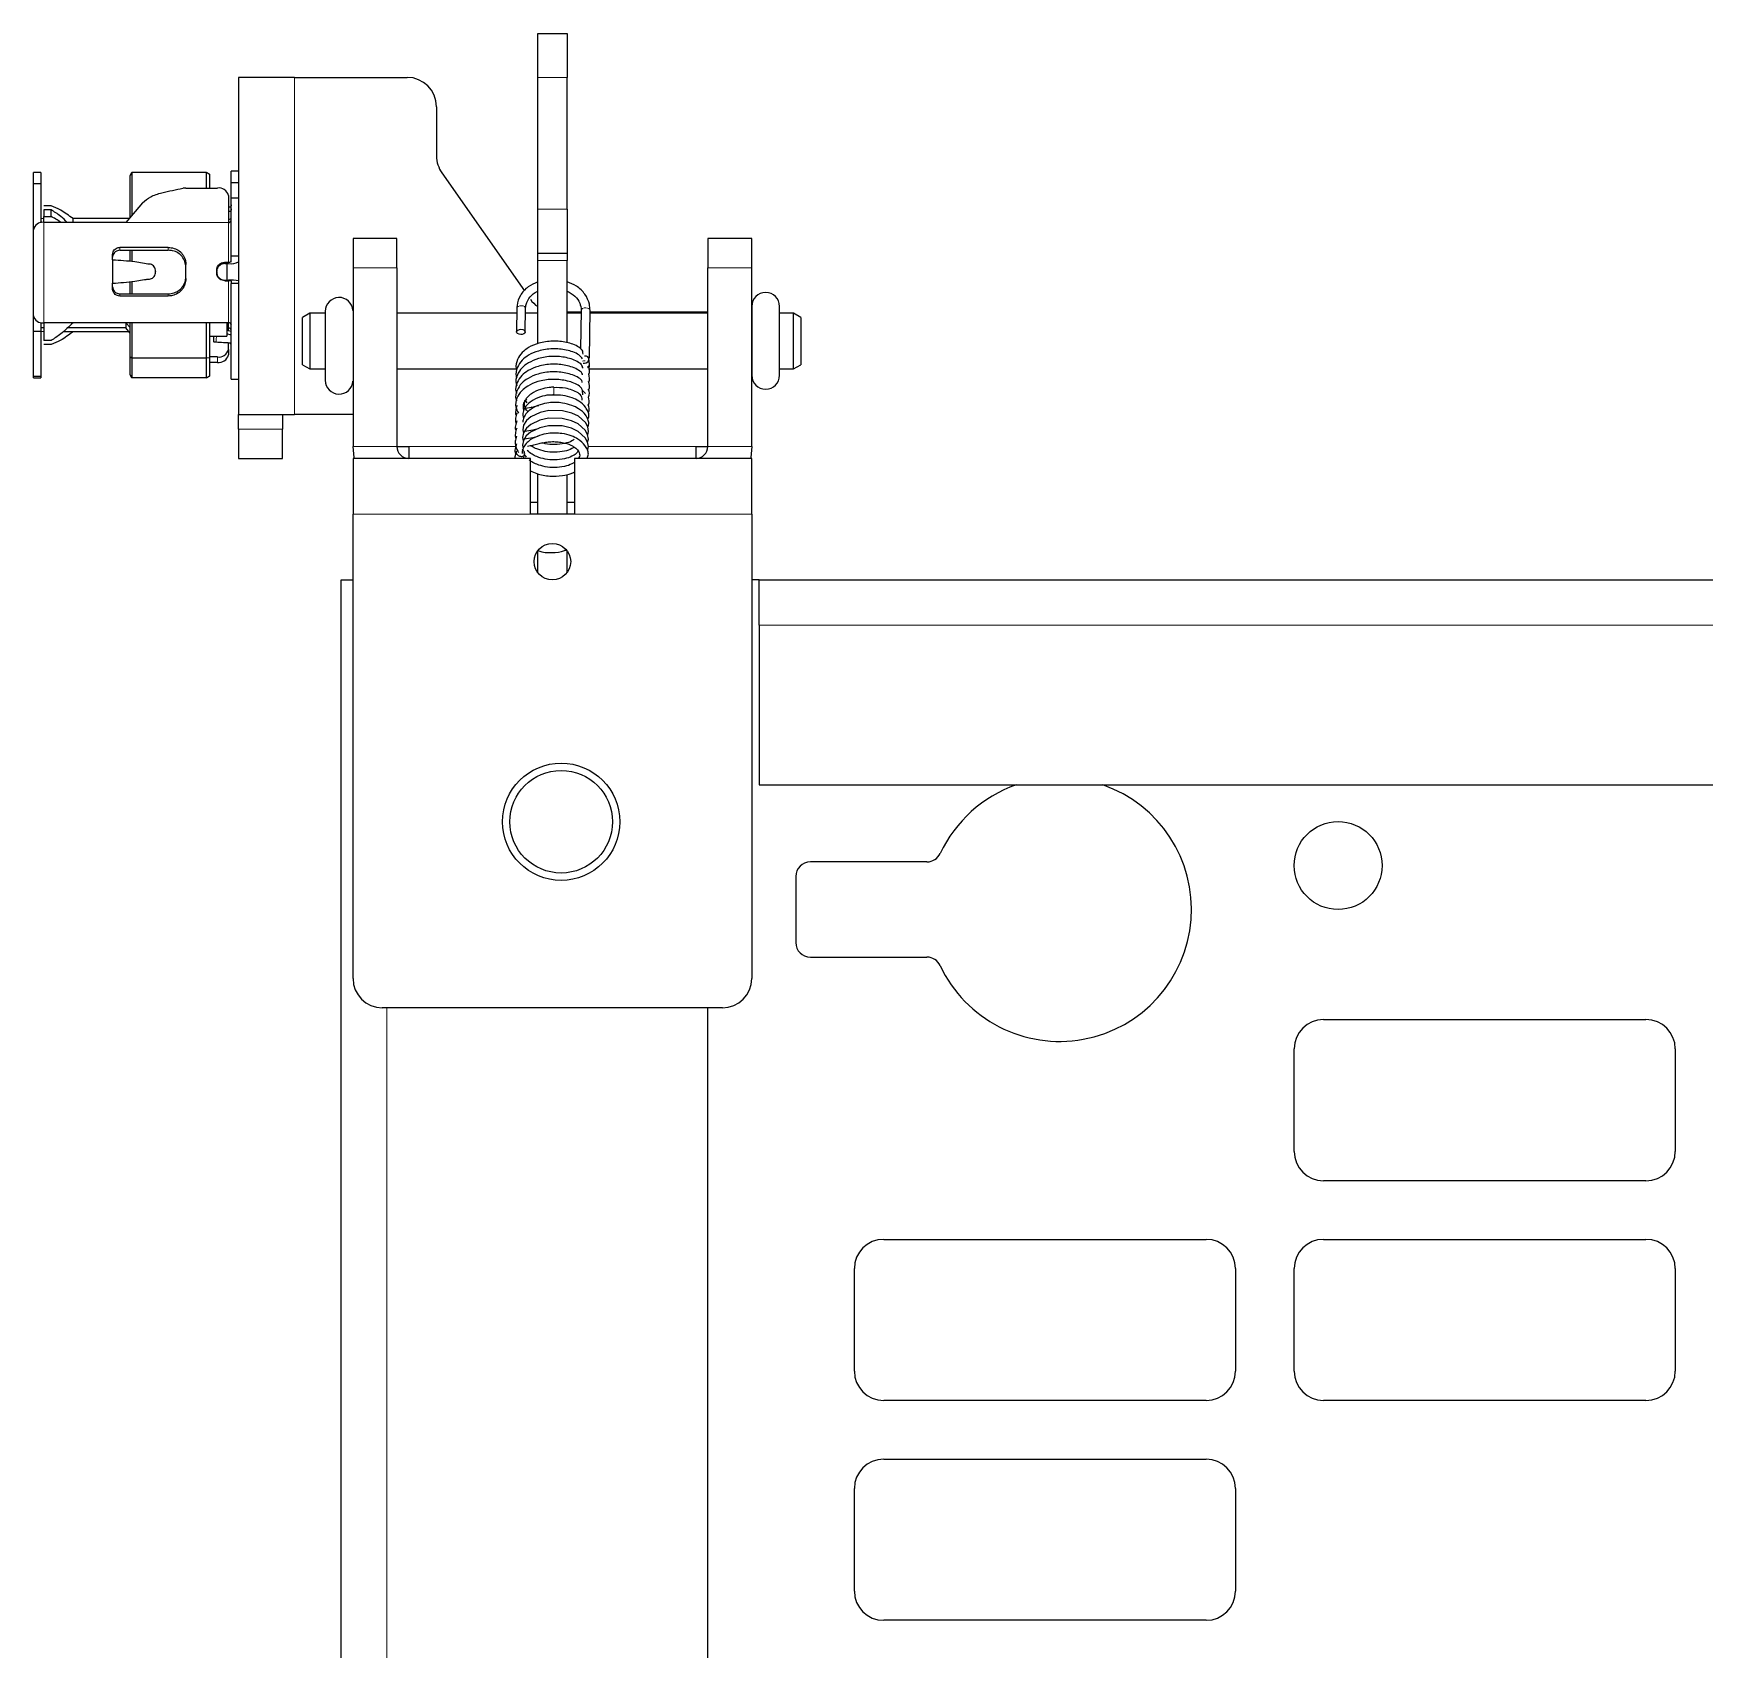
# Model space of a CAD drawing. Header units: millimetres. Extents: x -312 to 553, y -456 to 1988.
# Drawn here: x 281.6 to 395.6, y 1769.8 to 1880.1 of the extents above; entities that cross this region are included whole.
import ezdxf

# ---------------------------------------------------------------- set-up
doc = ezdxf.new("R2010")
doc.units = ezdxf.units.MM

msp = doc.modelspace()

# ---------------------------------------------------------------- linework, layer by layer
at = {"color": 7, "linetype": 'Continuous', "lineweight": 25}
for p, q in [((316.03, 1880.05), (318.03, 1880.05)), ((316.03, 1877.05), (316.03, 1880.05)), ((318.03, 1880.05), (318.03, 1877.05)), ((299.43, 1877.05), (295.63, 1877.05)), ((295.63, 1877.05), (295.63, 1854.05)), ((299.43, 1877.05), (307.13, 1877.05)), ((316.03, 1868.05), (316.03, 1877.05)), ((318.03, 1868.05), (318.03, 1877.05)), ((309.13, 1875.05), (309.13, 1871.68)), ((282.13, 1870.55), (281.63, 1870.55)), ((281.63, 1869.79), (281.63, 1870.55)), ((282.13, 1869.79), (281.63, 1869.79)), ((281.63, 1866.72), (281.63, 1869.79)), ((282.13, 1870.55), (282.13, 1869.79)), ((282.13, 1869.79), (282.13, 1867.13)), ((288.34, 1870.55), (288.23, 1870.35)), ((288.23, 1870.35), (288.34, 1870.55)), ((288.23, 1867.5), (288.23, 1870.35)), ((288.34, 1870.55), (288.34, 1867.64)), ((293.43, 1870.55), (288.34, 1870.55)), ((293.63, 1870.44), (293.43, 1870.55)), ((293.43, 1869.5), (293.43, 1870.55)), ((293.43, 1870.55), (293.63, 1870.44)), ((293.63, 1870.44), (293.63, 1869.5)), ((295.63, 1870.65), (295.13, 1870.65)), ((295.13, 1869.88), (295.13, 1870.65)), ((295.13, 1868.83), (295.13, 1869.88)), ((295.13, 1869.88), (295.63, 1869.88)), ((309.49, 1870.54), (315.13, 1862.48)), ((289.08, 1868.49), (287.93, 1867.15)), ((292.03, 1869.5), (294.18, 1869.5)), ((294.93, 1869), (294.93, 1867.15)), ((295.13, 1864.84), (295.13, 1868.83)), ((295.13, 1868.83), (295.63, 1868.83)), ((282.83, 1868.29), (282.33, 1868.29)), ((282.83, 1868.02), (282.33, 1868.02)), ((282.33, 1868.02), (282.33, 1867.56)), ((282.33, 1867.56), (282.83, 1867.56)), ((282.83, 1867.56), (282.83, 1868.02)), ((284.33, 1867.15), (284.33, 1867.41)), ((288.15, 1867.41), (284.33, 1867.41)), ((295.13, 1867.39), (294.98, 1867.36)), ((316.03, 1865.05), (316.03, 1868.05)), ((318.03, 1868.05), (318.03, 1865.05)), ((281.64, 1866.72), (281.63, 1866.72)), ((281.63, 1866.63), (281.63, 1866.72)), ((281.63, 1860.77), (281.63, 1866.63)), ((287.93, 1867.15), (282.33, 1867.15)), ((290.83, 1865.45), (287.53, 1865.45)), ((287.53, 1865.25), (290.83, 1865.25)), ((288.23, 1864.48), (288.23, 1865.25)), ((288.34, 1865.25), (288.34, 1864.51)), ((306.43, 1866.05), (303.43, 1866.05)), ((303.43, 1866.05), (303.43, 1864.05)), ((306.43, 1864.05), (306.43, 1866.05)), ((316.03, 1865.05), (318.03, 1865.05)), ((316.03, 1864.55), (316.03, 1865.05)), ((318.03, 1865.05), (318.03, 1864.55)), ((327.63, 1866.05), (327.63, 1864.05)), ((330.63, 1866.05), (327.63, 1866.05)), ((330.63, 1864.05), (330.63, 1866.05)), ((287.03, 1864.6), (287.03, 1864.97)), ((287.03, 1864.6), (287.03, 1863)), ((292.03, 1863.32), (292.03, 1864.28)), ((294.68, 1864.43), (294.93, 1864.43)), ((294.68, 1864.34), (294.93, 1864.34)), ((294.83, 1864.34), (294.83, 1863.21)), ((295.63, 1864.84), (295.13, 1864.84)), ((295.13, 1864.47), (295.13, 1864.84)), ((303.43, 1864.05), (303.43, 1851.85)), ((306.43, 1864.05), (306.43, 1851.85)), ((316.03, 1858.87), (316.03, 1864.55)), ((318.03, 1858.95), (318.03, 1864.55)), ((327.63, 1851.85), (327.63, 1864.05)), ((330.63, 1851.85), (330.63, 1864.05)), ((287.03, 1862.62), (287.03, 1863)), ((288.23, 1862.28), (288.23, 1863.11)), ((288.34, 1863.13), (288.34, 1862.28)), ((289.32, 1863.26), (289.37, 1863.27)), ((289.96, 1863.81), (289.96, 1863.77)), ((294.13, 1863.72), (294.13, 1863.89)), ((294.68, 1863.21), (294.93, 1863.21)), ((294.68, 1863.17), (294.93, 1863.17)), ((295.13, 1863.15), (295.13, 1862.99)), ((295.13, 1856.45), (295.13, 1862.99)), ((295.63, 1862.99), (295.13, 1862.99)), ((287.53, 1862.28), (290.83, 1862.28)), ((290.83, 1862.13), (287.53, 1862.13)), ((281.63, 1859.71), (281.63, 1860.77)), ((300.48, 1860.95), (299.98, 1860.66)), ((299.98, 1857.44), (299.98, 1860.66)), ((301.53, 1860.95), (300.48, 1860.95)), ((300.48, 1860.95), (300.48, 1857.15)), ((301.53, 1861.08), (301.53, 1856.38)), ((314.6, 1860.95), (306.43, 1860.95)), ((314.6, 1861.29), (314.58, 1859.68)), ((315.18, 1859.67), (315.2, 1861.28)), ((316.03, 1860.95), (315.2, 1860.95)), ((318.03, 1861.05), (319, 1861.05)), ((319, 1860.95), (318.03, 1860.95)), ((319, 1861.16), (318.96, 1858.5)), ((319.56, 1857.89), (319.6, 1861.15)), ((319.6, 1861.05), (327.63, 1861.05)), ((327.63, 1860.95), (319.6, 1860.95)), ((330.63, 1861.42), (330.63, 1856.72)), ((330.63, 1860.95), (330.63, 1860.95)), ((332.53, 1856.72), (332.53, 1861.42)), ((333.48, 1860.95), (332.53, 1860.95)), ((333.98, 1860.66), (333.48, 1860.95)), ((333.48, 1857.15), (333.48, 1860.95)), ((333.98, 1860.66), (333.98, 1857.44)), ((282.13, 1859.71), (281.63, 1859.71)), ((281.63, 1856.64), (281.63, 1859.71)), ((282.13, 1860.32), (282.13, 1859.71)), ((282.13, 1859.71), (282.13, 1856.64)), ((284.33, 1860.31), (282.33, 1860.31)), ((284.33, 1859.69), (283.65, 1859.69)), ((287.93, 1859.95), (283.94, 1859.95)), ((294.93, 1860.31), (284.33, 1860.31)), ((288.15, 1859.69), (284.33, 1859.69)), ((287.93, 1860.31), (287.93, 1859.95)), ((288.23, 1859.6), (287.93, 1859.95)), ((287.94, 1860.31), (288.23, 1859.97)), ((288.23, 1857.96), (288.23, 1860.31)), ((288.34, 1860.31), (288.34, 1857.88)), ((293.43, 1857.88), (293.43, 1860.31)), ((293.63, 1860.31), (293.63, 1857.92)), ((293.63, 1859.4), (294.83, 1859.4)), ((294.83, 1860.32), (294.83, 1859.4)), ((295.13, 1859.71), (294.83, 1859.78)), ((295.13, 1859.45), (294.83, 1859.54)), ((294.93, 1859.75), (294.93, 1860.31)), ((282.83, 1859.09), (282.33, 1859.09)), ((282.83, 1858.81), (282.33, 1858.81)), ((294.93, 1858.48), (294.93, 1858.92)), ((294.93, 1858.48), (294.93, 1858.11)), ((288.34, 1857.88), (288.23, 1857.96)), ((288.23, 1856.75), (288.23, 1857.96)), ((293.43, 1857.88), (288.34, 1857.88)), ((288.34, 1857.88), (288.34, 1856.55)), ((293.63, 1857.92), (293.43, 1857.88)), ((293.43, 1856.55), (293.43, 1857.88)), ((294.18, 1857.98), (293.63, 1857.98)), ((293.63, 1857.92), (293.63, 1856.67)), ((293.63, 1857.61), (294.18, 1857.61)), ((299.98, 1857.44), (300.48, 1857.15)), ((300.48, 1857.15), (301.53, 1857.15)), ((306.43, 1857.15), (314.59, 1857.15)), ((319.49, 1857.15), (327.63, 1857.15)), ((319.57, 1857.47), (319.52, 1857.88)), ((319.56, 1857.41), (319.57, 1857.47)), ((330.63, 1857.15), (330.63, 1857.15)), ((332.53, 1857.15), (333.48, 1857.15)), ((333.48, 1857.15), (333.98, 1857.44)), ((282.13, 1856.64), (281.63, 1856.64)), ((281.63, 1856.55), (281.63, 1856.64)), ((281.63, 1856.55), (282.13, 1856.55)), ((282.13, 1856.64), (282.13, 1856.55)), ((288.23, 1856.75), (288.34, 1856.55)), ((288.34, 1856.55), (288.23, 1856.75)), ((288.23, 1856.75), (288.23, 1856.75)), ((293.43, 1856.55), (288.34, 1856.55)), ((293.43, 1856.55), (293.63, 1856.67)), ((293.63, 1856.67), (293.43, 1856.55)), ((295.13, 1856.45), (295.63, 1856.45)), ((315.31, 1854.84), (315.21, 1854.97)), ((319.06, 1855.71), (319.3, 1855.47)), ((295.63, 1854.05), (299.43, 1854.05)), ((295.63, 1853.05), (295.63, 1854.05)), ((298.63, 1854.05), (298.63, 1853.05)), ((303.43, 1854.05), (299.43, 1854.05)), ((315.71, 1854.47), (315.59, 1854.55)), ((295.63, 1853.05), (295.63, 1851.05)), ((298.63, 1851.05), (298.63, 1853.05)), ((306.43, 1851.85), (307.23, 1851.85)), ((307.23, 1851.85), (307.23, 1851.05)), ((314.58, 1851.55), (314.48, 1851.15)), ((326.83, 1851.05), (326.83, 1851.85)), ((326.83, 1851.85), (327.63, 1851.85)), ((295.63, 1851.05), (298.63, 1851.05)), ((303.43, 1851.05), (303.43, 1847.25)), ((315.53, 1851.05), (303.43, 1851.05)), ((314.48, 1851.15), (314.48, 1851.1)), ((314.48, 1851.1), (314.48, 1851.05)), ((315.08, 1851.11), (315.13, 1851.3)), ((315.08, 1851.05), (315.08, 1851.11)), ((315.53, 1847.25), (315.53, 1851.05)), ((330.63, 1851.05), (318.53, 1851.05)), ((318.53, 1851.05), (318.53, 1847.25)), ((330.63, 1847.25), (330.63, 1851.05)), ((316.03, 1847.25), (316.03, 1850)), ((318.03, 1847.25), (318.03, 1849.95)), ((315.53, 1848.05), (316.03, 1848.05)), ((318.03, 1848.05), (318.53, 1848.05)), ((303.43, 1815.55), (303.43, 1847.25)), ((318.53, 1847.25), (315.53, 1847.25)), ((330.63, 1847.25), (330.63, 1815.55)), ((316.03, 1843.25), (316.03, 1844.75)), ((318.03, 1843.25), (318.03, 1844.75)), ((302.63, 1842.75), (303.43, 1842.75)), ((302.63, -240.25), (302.63, 1842.75)), ((331.13, 1842.75), (330.63, 1842.75)), ((331.13, 1839.66), (331.13, 1842.76)), ((331.13, 1842.76), (460.13, 1842.76)), ((331.13, 1839.66), (331.13, 1828.76)), ((331.13, 1828.76), (460.13, 1828.76)), ((342.58, 1823.51), (334.63, 1823.51)), ((333.63, 1822.51), (333.63, 1818.01)), ((334.63, 1817.01), (342.58, 1817.01)), ((328.63, 1813.55), (305.43, 1813.55)), ((327.63, -240.25), (327.63, 1813.55)), ((369.63, 1812.75), (391.63, 1812.75)), ((367.63, 1803.75), (367.63, 1810.75)), ((393.63, 1810.75), (393.63, 1803.75)), ((391.63, 1801.75), (369.63, 1801.75)), ((339.63, 1797.75), (361.63, 1797.75)), ((369.63, 1797.75), (391.63, 1797.75)), ((337.63, 1788.75), (337.63, 1795.75)), ((363.63, 1795.75), (363.63, 1788.75)), ((367.63, 1788.75), (367.63, 1795.75)), ((393.63, 1795.75), (393.63, 1788.75)), ((361.63, 1786.75), (339.63, 1786.75)), ((391.63, 1786.75), (369.63, 1786.75)), ((339.63, 1782.75), (361.63, 1782.75)), ((337.63, 1773.75), (337.63, 1780.75)), ((363.63, 1780.75), (363.63, 1773.75)), ((361.63, 1771.75), (339.63, 1771.75))]:
    msp.add_line(p, q, dxfattribs=at)
at = {"color": 8, "linetype": 'Continuous', "lineweight": 18}
for p, q in [((299.43, 1877.05), (299.43, 1854.05)), ((318.03, 1877.05), (316.03, 1877.05)), ((316.03, 1868.05), (318.03, 1868.05)), ((282.33, 1867.15), (282.33, 1860.31)), ((294.93, 1867.15), (287.93, 1867.15)), ((294.93, 1864.43), (294.93, 1867.15)), ((287.53, 1865.45), (287.53, 1865.25)), ((290.83, 1865.25), (290.83, 1865.45)), ((294.68, 1864.43), (294.68, 1864.34)), ((303.43, 1864.05), (306.43, 1864.05)), ((318.03, 1864.55), (316.03, 1864.55)), ((327.63, 1864.05), (330.63, 1864.05)), ((294.68, 1863.21), (294.68, 1863.17)), ((294.93, 1860.31), (294.93, 1863.17)), ((287.53, 1862.28), (287.53, 1862.13)), ((290.83, 1862.13), (290.83, 1862.28)), ((282.33, 1859.95), (282.33, 1859.69)), ((294.18, 1857.61), (294.18, 1857.98)), ((319.09, 1857.24), (319.14, 1857.21)), ((298.63, 1853.05), (295.63, 1853.05)), ((306.43, 1851.85), (303.43, 1851.85)), ((307.23, 1851.85), (314.53, 1851.85)), ((319.49, 1851.85), (326.83, 1851.85)), ((327.63, 1851.85), (330.63, 1851.85)), ((315.07, 1851.05), (315.08, 1851.11)), ((303.43, 1847.25), (315.53, 1847.25)), ((318.53, 1847.25), (330.63, 1847.25)), ((331.13, 1839.66), (460.13, 1839.66)), ((305.73, -240.25), (305.73, 1813.55))]:
    msp.add_line(p, q, dxfattribs=at)
at = {"color": 7, "linetype": 'Continuous', "lineweight": 25, "flags": 128}
for points in [[(282.33, 1867.41), (282.19, 1867.4), (282.13, 1867.39)], [(282.33, 1859.95), (282.19, 1859.96), (282.13, 1859.97)], [(282.33, 1859.69), (282.19, 1859.7), (282.13, 1859.72)], [(314.89, 1859.86), (315.01, 1859.84), (315.1, 1859.8), (315.16, 1859.74), (315.18, 1859.67), (315.15, 1859.6), (315.08, 1859.55), (314.98, 1859.51), (314.87, 1859.5), (314.76, 1859.52), (314.66, 1859.56), (314.6, 1859.62), (314.58, 1859.69), (314.61, 1859.75), (314.68, 1859.81), (314.78, 1859.85), (314.89, 1859.86)], [(319.14, 1857.55), (319.23, 1857.54), (319.34, 1857.57), (319.44, 1857.64), (319.5, 1857.72), (319.52, 1857.82), (319.5, 1857.91), (319.44, 1857.98), (319.35, 1858.02), (319.23, 1858.03), (319.23, 1858.03)], [(317.1, 1855.33), (317.1, 1855.38), (317.1, 1855.44)], [(319.43, 1852.13), (319.5, 1852.37), (319.43, 1852.68), (319.27, 1852.98), (318.8, 1853.4), (318.34, 1853.62), (317.7, 1853.78), (316.77, 1853.8), (316.18, 1853.66), (315.55, 1853.36), (315.26, 1853.11), (315.06, 1852.79), (315, 1852.47), (315.04, 1852.24), (315.04, 1852.24)], [(319.44, 1852.65), (319.5, 1852.89), (319.44, 1853.2), (319.28, 1853.5), (318.81, 1853.92), (318.35, 1854.14), (317.72, 1854.3), (316.78, 1854.32), (316.2, 1854.19), (315.56, 1853.88), (315.27, 1853.63), (315.07, 1853.32), (315.01, 1853), (315.05, 1852.77), (315.05, 1852.77)], [(319.42, 1851.61), (319.49, 1851.85), (319.43, 1852.16), (319.26, 1852.46), (318.79, 1852.88), (318.33, 1853.1), (317.69, 1853.26), (316.76, 1853.28), (316.17, 1853.14), (315.54, 1852.83), (315.25, 1852.58), (315.05, 1852.27), (314.99, 1851.95), (315.03, 1851.72), (315.03, 1851.72)], [(303.51, 1851.05), (303.5, 1851.11), (303.43, 1851.85)], [(330.63, 1851.85), (330.56, 1851.11), (330.54, 1851.05)]]:
    msp.add_lwpolyline(points, dxfattribs=at)
at = {"color": 8, "linetype": 'Continuous', "lineweight": 18, "flags": 128}
for points in [[(314.6, 1861.29), (314.6, 1861.3), (314.63, 1861.36), (314.7, 1861.42), (314.8, 1861.45), (314.91, 1861.46)], [(314.91, 1861.46), (315.03, 1861.45), (315.12, 1861.41), (315.18, 1861.35), (315.2, 1861.28)], [(319.31, 1861.33), (319.19, 1861.32), (319.09, 1861.28), (319.03, 1861.23), (319, 1861.16), (319, 1861.16)], [(319.6, 1861.15), (319.58, 1861.21), (319.52, 1861.27), (319.42, 1861.31), (319.31, 1861.33)], [(294.11, 1859.4), (294.11, 1859.35), (294.1, 1859.21), (294.09, 1859.06), (294.09, 1858.97), (294.09, 1858.97), (294.09, 1858.97)], [(318.97, 1857.5), (318.97, 1857.5), (318.97, 1857.44)], [(319.26, 1857.71), (319.15, 1857.7), (319.09, 1857.69)], [(314.48, 1851.15), (314.48, 1851.14), (314.5, 1851.05)], [(314.48, 1851.1), (314.48, 1851.08), (314.48, 1851.05)]]:
    msp.add_lwpolyline(points, dxfattribs=at)
at = {"color": 7, "linetype": 'Continuous', "lineweight": 25}
for centre, radius in [((317.03, 1844), 1.25), ((317.63, 1826.25), 4), ((317.63, 1826.25), 3.5), ((370.63, 1823.26), 3)]:
    msp.add_circle(centre, radius, dxfattribs=at)
for centre, radius, start, end in [((307.13, 1875.05), 2, 0, 90), ((311.13, 1871.68), 2, 180, 214.992), ((292.03, 1868.4), 1.1, 89.9618, 100.1433), ((294.28, 1868.84), 0.665, 13.4486, 98.9562), ((282.25, 1866.53), 0.63, 82.8557, 170.3631), ((294.95, 1867.33), 0.18, 262.8557, 350.3631), ((294.98, 1864.74), 0.306, 260.9096, 299.7098), ((295.1, 1865.4), 1.07, 260.9096, 299.7098), ((295.1, 1860.95), 2.27, 76.5937, 94.3958), ((294.98, 1862.52), 0.648, 76.5937, 94.3958), ((302.48, 1861.08), 0.95, 3.5614, 180), ((317.17, 1863.05), 2, 214.992, 235.204), ((331.58, 1861.42), 0.95, 0, 180), ((282.23, 1860.92), 0.62, 193.4486, 278.9562), ((294.96, 1860.13), 0.177, 13.4486, 98.9562), ((294.95, 1859.77), 0.18, 9.6369, 97.1443), ((294.28, 1858.63), 0.665, 261.0438, 346.5514), ((294.28, 1858.26), 0.665, 261.0438, 346.5514), ((302.48, 1856.38), 0.95, 180, 356.4386), ((331.58, 1856.72), 0.95, 180, 0), ((307.23, 1851.85), 0.8, 180, 270), ((326.83, 1851.85), 0.8, 270, 0), ((351.63, 1820.26), 9, 205.1507, 70.8119), ((351.63, 1820.26), 9, 109.1881, 154.8493), ((342.58, 1824.51), 1, 270, 334.8493), ((334.63, 1822.51), 1, 90, 180), ((334.63, 1818.01), 1, 180, 270), ((342.58, 1816.01), 1, 25.1507, 90), ((305.43, 1815.55), 2, 180, 270), ((328.63, 1815.55), 2, 270, 0), ((369.63, 1810.75), 2, 90, 180), ((391.63, 1810.75), 2, 0, 90), ((369.63, 1803.75), 2, 180, 270), ((391.63, 1803.75), 2, 270, 0), ((339.63, 1795.75), 2, 90, 180), ((361.63, 1795.75), 2, 0, 90), ((369.63, 1795.75), 2, 90, 180), ((391.63, 1795.75), 2, 0, 90), ((339.63, 1788.75), 2, 180, 270), ((361.63, 1788.75), 2, 270, 0), ((369.63, 1788.75), 2, 180, 270), ((391.63, 1788.75), 2, 270, 0), ((339.63, 1780.75), 2, 90, 180), ((361.63, 1780.75), 2, 0, 90), ((339.63, 1773.75), 2, 180, 270), ((361.63, 1773.75), 2, 270, 0)]:
    msp.add_arc(centre, radius, start, end, dxfattribs=at)
at = {"color": 8, "linetype": 'Continuous', "lineweight": 18}
for centre, radius, start, end in [((319.33, 1857.5), 0.235, 292.4775, 353.5864), ((319.33, 1857.44), 0.233, 295.0586, 353.6892), ((310.43, 1855.83), 6.7, 355.8494, 0.6968)]:
    msp.add_arc(centre, radius, start, end, dxfattribs=at)
at = {"color": 7, "linetype": 'Continuous', "lineweight": 25}
for points, knots in [([(289.08, 1868.49), (289.25, 1868.64), (289.6, 1868.94), (290.59, 1869.25), (291.35, 1869.39), (291.83, 1869.48)], [0, 0, 0, 0, 0.2540266, 0.5265912, 1, 1, 1, 1]), ([(282.33, 1867.15), (282.33, 1867.15), (282.33, 1867.34), (282.33, 1867.45), (282.33, 1867.56)], [0, 0, 0, 0, 0.0002083, 1, 1, 1, 1]), ([(284.33, 1867.41), (284.05, 1867.62), (283.55, 1868), (283.05, 1868.2), (282.83, 1868.29)], [0, 0, 0, 0, 0.559911, 1, 1, 1, 1]), ([(283.94, 1867.15), (283.79, 1867.3), (283.42, 1867.65), (283.05, 1867.88), (282.83, 1868.02)], [0, 0, 0, 0, 0.403562, 1, 1, 1, 1]), ([(283.49, 1867.15), (283.49, 1867.15), (283.27, 1867.34), (283.05, 1867.45), (282.83, 1867.56)], [0, 0, 0, 0, 0.000208, 1, 1, 1, 1]), ([(295.13, 1868.36), (295.13, 1868.34), (295.13, 1868.3), (295.11, 1868.25), (295.07, 1868.2), (295, 1868.19), (294.95, 1868.18), (294.93, 1868.18)], [0, 0, 0, 0, 0.195353, 0.37764, 0.539051, 0.782239, 1, 1, 1, 1]), ([(295.13, 1868.07), (295.13, 1868.05), (295.13, 1868.01), (295.11, 1867.96), (295.07, 1867.91), (295, 1867.9), (294.95, 1867.9), (294.93, 1867.9)], [0, 0, 0, 0, 0.195302, 0.377541, 0.538909, 0.761383, 1, 1, 1, 1]), ([(287.03, 1864.97), (287.03, 1865.03), (287.05, 1865.14), (287.13, 1865.28), (287.26, 1865.38), (287.4, 1865.44), (287.49, 1865.44), (287.53, 1865.45)], [0, 0, 0, 0, 0.214373, 0.428779, 0.642592, 0.856666, 1, 1, 1, 1]), ([(287.53, 1865.25), (287.47, 1865.24), (287.36, 1865.23), (287.21, 1865.16), (287.1, 1865.04), (287.04, 1864.9), (287.03, 1864.81), (287.03, 1864.78)], [0, 0, 0, 0, 0.2143846, 0.4287723, 0.6430331, 0.8568019, 1, 1, 1, 1]), ([(290.83, 1865.45), (290.96, 1865.43), (291.23, 1865.41), (291.59, 1865.22), (291.86, 1864.93), (292.01, 1864.6), (292.02, 1864.38), (292.03, 1864.28)], [0, 0, 0, 0, 0.213238, 0.42649, 0.63916, 0.849598, 1, 1, 1, 1]), ([(292.03, 1864.08), (292.02, 1864.21), (291.99, 1864.48), (291.79, 1864.83), (291.5, 1865.08), (291.16, 1865.23), (290.93, 1865.24), (290.83, 1865.25)], [0, 0, 0, 0, 0.212376, 0.424979, 0.633479, 0.843609, 1, 1, 1, 1]), ([(287.03, 1864.6), (287.53, 1864.57), (288.2, 1864.54), (289.09, 1864.39), (289.4, 1864.34), (289.55, 1864.32)], [0, 0, 0, 0, 0.5876932, 0.7908183, 1, 1, 1, 1]), ([(289.96, 1863.81), (289.95, 1863.86), (289.94, 1863.98), (289.87, 1864.13), (289.76, 1864.24), (289.64, 1864.3), (289.57, 1864.31), (289.55, 1864.32)], [0, 0, 0, 0, 0.225883, 0.451767, 0.67765, 0.903524, 1, 1, 1, 1]), ([(294.13, 1863.89), (294.14, 1863.95), (294.15, 1864.07), (294.24, 1864.24), (294.38, 1864.36), (294.54, 1864.42), (294.64, 1864.43), (294.68, 1864.43)], [0, 0, 0, 0, 0.214305, 0.42865, 0.642279, 0.856223, 1, 1, 1, 1]), ([(294.68, 1864.34), (294.62, 1864.34), (294.49, 1864.32), (294.33, 1864.23), (294.21, 1864.09), (294.14, 1863.94), (294.13, 1863.84), (294.13, 1863.8)], [0, 0, 0, 0, 0.214319, 0.428642, 0.642812, 0.856387, 1, 1, 1, 1]), ([(287.03, 1863), (287.53, 1863.04), (288.2, 1863.09), (289.09, 1863.24), (289.4, 1863.27), (289.55, 1863.28)], [0, 0, 0, 0, 0.587693, 0.790818, 1, 1, 1, 1]), ([(287.03, 1862.76), (287.03, 1862.71), (287.05, 1862.6), (287.13, 1862.45), (287.26, 1862.34), (287.4, 1862.29), (287.49, 1862.28), (287.53, 1862.28)], [0, 0, 0, 0, 0.214295, 0.42863, 0.64223, 0.856153, 1, 1, 1, 1]), ([(289.55, 1863.28), (289.6, 1863.29), (289.7, 1863.31), (289.82, 1863.4), (289.91, 1863.53), (289.95, 1863.66), (289.96, 1863.74), (289.96, 1863.77)], [0, 0, 0, 0, 0.225867, 0.451734, 0.677598, 0.903479, 1, 1, 1, 1]), ([(290.83, 1862.28), (290.96, 1862.29), (291.23, 1862.32), (291.59, 1862.52), (291.86, 1862.81), (292.01, 1863.15), (292.02, 1863.38), (292.03, 1863.48)], [0, 0, 0, 0, 0.212875, 0.425767, 0.637937, 0.847353, 1, 1, 1, 1]), ([(292.03, 1863.32), (292.02, 1863.19), (291.99, 1862.92), (291.79, 1862.57), (291.49, 1862.3), (291.16, 1862.15), (290.93, 1862.14), (290.83, 1862.13)], [0, 0, 0, 0, 0.212833, 0.42585, 0.635542, 0.846587, 1, 1, 1, 1]), ([(294.13, 1863.76), (294.14, 1863.7), (294.15, 1863.57), (294.24, 1863.41), (294.38, 1863.29), (294.53, 1863.22), (294.64, 1863.21), (294.68, 1863.21)], [0, 0, 0, 0, 0.214211, 0.428471, 0.641842, 0.855602, 1, 1, 1, 1]), ([(294.68, 1863.17), (294.62, 1863.18), (294.49, 1863.19), (294.33, 1863.28), (294.21, 1863.42), (294.14, 1863.58), (294.13, 1863.68), (294.13, 1863.72)], [0, 0, 0, 0, 0.214393, 0.428789, 0.643061, 0.856854, 1, 1, 1, 1]), ([(316.03, 1863.09), (315.8, 1862.99), (315.31, 1862.78), (314.82, 1862.2), (314.62, 1861.66), (314.61, 1861.36), (314.6, 1861.29)], [0, 0, 0, 0, 0.28163, 0.611733, 0.91388, 1, 1, 1, 1]), ([(319.6, 1861.15), (319.59, 1861.29), (319.57, 1861.67), (319.28, 1862.27), (318.74, 1862.82), (318.25, 1863.01), (318.03, 1863.1)], [0, 0, 0, 0, 0.1665711, 0.4586262, 0.7531477, 1, 1, 1, 1]), ([(287.53, 1862.13), (287.47, 1862.14), (287.36, 1862.15), (287.21, 1862.23), (287.1, 1862.35), (287.04, 1862.49), (287.03, 1862.58), (287.03, 1862.62)], [0, 0, 0, 0, 0.214445, 0.428893, 0.643239, 0.857188, 1, 1, 1, 1]), ([(315.2, 1861.28), (315.21, 1861.37), (315.23, 1861.65), (315.48, 1862.06), (315.8, 1862.38), (316.02, 1862.45), (316.03, 1862.45)], [0, 0, 0, 0, 0.199495, 0.615994, 0.97988, 1, 1, 1, 1]), ([(318.03, 1862.47), (318.22, 1862.36), (318.6, 1862.14), (318.94, 1861.66), (318.98, 1861.32), (319, 1861.16)], [0, 0, 0, 0, 0.334702, 0.673778, 1, 1, 1, 1]), ([(282.33, 1860.31), (282.33, 1860.03), (282.33, 1859.55), (282.33, 1859.23), (282.33, 1859.09)], [0, 0, 0, 0, 0.559866, 1, 1, 1, 1]), ([(284.33, 1860.31), (284.05, 1860.03), (283.55, 1859.55), (283.05, 1859.23), (282.83, 1859.09)], [0, 0, 0, 0, 0.559911, 1, 1, 1, 1]), ([(284.33, 1859.69), (284.05, 1859.48), (283.55, 1859.1), (283.05, 1858.9), (282.83, 1858.81)], [0, 0, 0, 0, 0.559911, 1, 1, 1, 1]), ([(293.93, 1859.01), (293.93, 1859.04), (293.93, 1859.12), (293.93, 1859.25), (293.93, 1859.35), (293.93, 1859.4), (293.93, 1859.4)], [0, 0, 0, 0, 0.239432, 0.627389, 0.999313, 1, 1, 1, 1]), ([(294.09, 1858.97), (294.06, 1858.97), (294.01, 1858.97), (293.96, 1858.98), (293.93, 1859), (293.93, 1859.01), (293.93, 1859.01)], [0, 0, 0, 0, 0.266331, 0.548449, 0.829136, 1, 1, 1, 1]), ([(295.13, 1858.74), (295.13, 1858.76), (295.13, 1858.8), (295.11, 1858.85), (295.07, 1858.91), (295, 1858.92), (294.83, 1858.93), (294.52, 1858.95), (294.25, 1858.96), (294.09, 1858.97)], [0, 0, 0, 0, 0.052051, 0.100621, 0.143629, 0.208426, 0.277664, 0.558659, 1, 1, 1, 1]), ([(319.12, 1858.17), (319.12, 1858.23), (319.12, 1858.42), (318.87, 1858.64), (318.47, 1858.84), (317.87, 1859.01), (317.05, 1859.09), (316.13, 1858.95), (315.43, 1858.65), (314.93, 1858.27), (314.61, 1857.78), (314.5, 1857.34), (314.6, 1857.1), (314.62, 1857.06)], [0, 0, 0, 0, 0.045466, 0.131796, 0.212251, 0.283421, 0.414791, 0.548597, 0.659672, 0.749107, 0.853728, 0.97526, 1, 1, 1, 1]), ([(319.09, 1857.84), (319.02, 1857.93), (318.88, 1858.12), (318.46, 1858.31), (317.86, 1858.49), (317.03, 1858.57), (316.12, 1858.42), (315.42, 1858.13), (314.92, 1857.74), (314.61, 1857.25), (314.5, 1856.81), (314.6, 1856.57), (314.61, 1856.54)], [0, 0, 0, 0, 0.0905103, 0.17484, 0.2494194, 0.3871707, 0.5274368, 0.6438447, 0.7376345, 0.8473177, 0.9746873, 1, 1, 1, 1]), ([(319.08, 1856.75), (319.08, 1856.76), (319.07, 1856.9), (318.84, 1857.07), (318.44, 1857.27), (317.83, 1857.44), (317.01, 1857.52), (316.1, 1857.37), (315.4, 1857.08), (314.9, 1856.69), (314.59, 1856.2), (314.48, 1855.76), (314.58, 1855.53), (314.6, 1855.49)], [0, 0, 0, 0, 0.01216, 0.101705, 0.185092, 0.258803, 0.395126, 0.533858, 0.648935, 0.741771, 0.850277, 0.976194, 1, 1, 1, 1]), ([(319.09, 1857.24), (319.09, 1857.27), (319.08, 1857.41), (318.85, 1857.6), (318.45, 1857.8), (317.85, 1857.97), (317.02, 1858.05), (316.11, 1857.9), (315.41, 1857.6), (314.91, 1857.22), (314.6, 1856.73), (314.49, 1856.29), (314.59, 1856.05), (314.61, 1856.01)], [0, 0, 0, 0, 0.0185566, 0.1074546, 0.1902605, 0.2634755, 0.3987928, 0.536541, 0.6508307, 0.7429729, 0.8506982, 0.9757522, 1, 1, 1, 1]), ([(319.51, 1856.75), (319.51, 1856.76), (319.62, 1856.94), (319.57, 1857.14), (319.51, 1857.34)], [0, 0, 0, 0, 0.0475653, 1, 1, 1, 1]), ([(319.55, 1857.26), (319.55, 1857.26), (319.55, 1857.28), (319.55, 1857.3), (319.56, 1857.33), (319.56, 1857.38), (319.56, 1857.41)], [0, 0, 0, 0, 0.069657, 0.179065, 0.357219, 1, 1, 1, 1]), ([(319.07, 1856.23), (319.07, 1856.24), (319.06, 1856.38), (318.83, 1856.55), (318.43, 1856.75), (317.82, 1856.92), (317, 1857), (316.09, 1856.85), (315.39, 1856.55), (314.89, 1856.17), (314.58, 1855.67), (314.48, 1855.24), (314.58, 1855), (314.59, 1854.97)], [0, 0, 0, 0, 0.0123233, 0.1019212, 0.1853356, 0.2590547, 0.3954794, 0.5342731, 0.6493749, 0.7422889, 0.850854, 0.9767986, 1, 1, 1, 1]), ([(319.1, 1855.38), (319.1, 1855.51), (319.11, 1855.77), (318.83, 1856.04), (318.42, 1856.23), (317.81, 1856.4), (316.99, 1856.48), (316.07, 1856.33), (315.38, 1856.03), (314.89, 1855.64), (314.56, 1855.15), (314.48, 1854.61), (314.64, 1854.28), (314.71, 1854.14)], [0, 0, 0, 0, 0.081182, 0.159516, 0.232425, 0.296844, 0.416137, 0.537465, 0.638059, 0.719312, 0.814225, 0.924295, 1, 1, 1, 1]), ([(319.49, 1855.71), (319.5, 1855.72), (319.61, 1855.9), (319.55, 1856.1), (319.5, 1856.29)], [0, 0, 0, 0, 0.053483, 1, 1, 1, 1]), ([(319.5, 1856.23), (319.51, 1856.24), (319.62, 1856.42), (319.56, 1856.62), (319.51, 1856.81)], [0, 0, 0, 0, 0.05051, 1, 1, 1, 1]), ([(319.45, 1853.18), (319.48, 1853.26), (319.54, 1853.44), (319.46, 1853.72), (319.27, 1854.08), (318.89, 1854.42), (318.34, 1854.69), (317.66, 1854.86), (316.9, 1854.89), (316.16, 1854.72), (315.64, 1854.48), (315.27, 1854.16), (315.05, 1853.84), (315.03, 1853.63), (315.01, 1853.52)], [0, 0, 0, 0, 0.053737, 0.123713, 0.193916, 0.308817, 0.391499, 0.491371, 0.625802, 0.711613, 0.814624, 0.873504, 0.936106, 1, 1, 1, 1]), ([(317.14, 1855.36), (317.03, 1855.37), (316.72, 1855.39), (316.17, 1855.24), (315.65, 1855), (315.27, 1854.69), (315.06, 1854.37), (315, 1854.02), (315.04, 1853.88), (315.06, 1853.81)], [0, 0, 0, 0, 0.09772, 0.274416, 0.486418, 0.607625, 0.736513, 0.868082, 1, 1, 1, 1]), ([(317.12, 1855.9), (317.02, 1855.9), (316.72, 1855.9), (316.18, 1855.76), (315.66, 1855.53), (315.29, 1855.21), (315.07, 1854.89), (315.01, 1854.55), (315.05, 1854.41), (315.07, 1854.33)], [0, 0, 0, 0, 0.089768, 0.267835, 0.481373, 0.603484, 0.733355, 0.865947, 1, 1, 1, 1]), ([(315.37, 1854.23), (315.3, 1854.31), (315.12, 1854.51), (315.09, 1854.83), (315.24, 1855.03), (315.29, 1855.1)], [0, 0, 0, 0, 0.291665, 0.753849, 1, 1, 1, 1]), ([(319.07, 1855.03), (319.07, 1855.1), (319.06, 1855.3), (318.81, 1855.52), (318.41, 1855.71), (317.84, 1855.88), (317.39, 1855.88), (317.12, 1855.87)], [0, 0, 0, 0, 0.122583, 0.339442, 0.54123, 0.719481, 1, 1, 1, 1]), ([(319.45, 1853.7), (319.48, 1853.78), (319.55, 1853.96), (319.47, 1854.24), (319.28, 1854.6), (318.9, 1854.95), (318.35, 1855.21), (317.78, 1855.37), (317.34, 1855.37), (317.14, 1855.36)], [0, 0, 0, 0, 0.091652, 0.212796, 0.334357, 0.533368, 0.676495, 0.849386, 1, 1, 1, 1]), ([(319.46, 1854.64), (319.48, 1854.66), (319.59, 1854.85), (319.54, 1855.06), (319.49, 1855.25)], [0, 0, 0, 0, 0.111112, 1, 1, 1, 1]), ([(319.49, 1855.19), (319.49, 1855.2), (319.6, 1855.38), (319.55, 1855.58), (319.49, 1855.77)], [0, 0, 0, 0, 0.056483, 1, 1, 1, 1]), ([(314.61, 1854.14), (314.58, 1854.03), (314.51, 1853.8), (314.49, 1853.55), (314.55, 1853.43), (314.55, 1853.42)], [0, 0, 0, 0, 0.484821, 0.957201, 1, 1, 1, 1]), ([(314.62, 1854.66), (314.58, 1854.55), (314.52, 1854.32), (314.5, 1854.08), (314.56, 1853.96), (314.56, 1853.95)], [0, 0, 0, 0, 0.48109, 0.954437, 1, 1, 1, 1]), ([(315.18, 1854.48), (315.37, 1854.51), (315.68, 1854.54), (315.96, 1854.63), (316.1, 1854.66), (316.1, 1854.66)], [0, 0, 0, 0, 0.60841, 0.994755, 1, 1, 1, 1]), ([(319.48, 1854.15), (319.48, 1854.16), (319.59, 1854.34), (319.53, 1854.54), (319.48, 1854.72)], [0, 0, 0, 0, 0.056112, 1, 1, 1, 1]), ([(314.6, 1853.1), (314.56, 1852.98), (314.5, 1852.75), (314.48, 1852.5), (314.54, 1852.38), (314.54, 1852.38)], [0, 0, 0, 0, 0.492222, 0.962666, 1, 1, 1, 1]), ([(314.6, 1853.62), (314.57, 1853.5), (314.5, 1853.27), (314.48, 1853.03), (314.54, 1852.91), (314.55, 1852.9)], [0, 0, 0, 0, 0.488531, 0.959944, 1, 1, 1, 1]), ([(314.59, 1852.57), (314.55, 1852.45), (314.48, 1852.22), (314.5, 1851.84), (314.64, 1851.59), (314.73, 1851.44)], [0, 0, 0, 0, 0.3129416, 0.609211, 1, 1, 1, 1]), ([(319.41, 1851.05), (319.44, 1851.15), (319.52, 1851.34), (319.43, 1851.64), (319.23, 1852), (318.85, 1852.34), (318.3, 1852.61), (317.62, 1852.78), (316.86, 1852.8), (316.11, 1852.62), (315.59, 1852.38), (315.22, 1852.06), (315.02, 1851.75), (314.96, 1851.48), (314.98, 1851.39), (314.99, 1851.38)], [0, 0, 0, 0, 0.0632601, 0.1317323, 0.2003709, 0.3125927, 0.3935383, 0.4912799, 0.6226604, 0.7065198, 0.8073846, 0.8649869, 0.9261903, 0.9886206, 1, 1, 1, 1]), ([(315.12, 1852.38), (315.32, 1852.41), (315.62, 1852.44), (315.93, 1852.53), (316.05, 1852.56)], [0, 0, 0, 0, 0.622778, 1, 1, 1, 1]), ([(315.13, 1852.91), (315.33, 1852.93), (315.63, 1852.97), (315.94, 1853.05), (316.06, 1853.09)], [0, 0, 0, 0, 0.620553, 1, 1, 1, 1]), ([(314.58, 1852.05), (314.55, 1851.93), (314.48, 1851.7), (314.46, 1851.45), (314.52, 1851.33), (314.53, 1851.33)], [0, 0, 0, 0, 0.49851, 0.966043, 1, 1, 1, 1]), ([(314.59, 1851.55), (314.58, 1851.53), (314.56, 1851.47), (314.58, 1851.38), (314.64, 1851.29), (314.74, 1851.22), (314.82, 1851.2), (314.85, 1851.19)], [0, 0, 0, 0, 0.173265, 0.379948, 0.586632, 0.793316, 1, 1, 1, 1]), ([(315.27, 1851.13), (315.19, 1851.22), (315.1, 1851.33), (315.11, 1851.44), (315.11, 1851.45)], [0, 0, 0, 0, 0.911345, 1, 1, 1, 1]), ([(318.78, 1851.54), (318.74, 1851.48), (318.66, 1851.36), (318.34, 1851.17), (317.85, 1850.99), (317.2, 1850.92), (316.54, 1850.98), (316.01, 1851.14), (315.6, 1851.34), (315.42, 1851.49), (315.32, 1851.58)], [0, 0, 0, 0, 0.095877, 0.202664, 0.342228, 0.499358, 0.641168, 0.779355, 0.877592, 1, 1, 1, 1]), ([(315.33, 1851.89), (315.45, 1851.91), (315.69, 1851.94), (316.01, 1852.03), (316.37, 1852.12), (316.75, 1852.18), (317.13, 1852.2), (317.52, 1852.17), (317.97, 1852.09), (318.39, 1851.92), (318.73, 1851.68), (318.89, 1851.41), (318.92, 1851.18), (318.82, 1851.07), (318.8, 1851.05)], [0, 0, 0, 0, 0.085549, 0.170167, 0.242071, 0.307318, 0.375707, 0.446194, 0.517122, 0.636296, 0.729377, 0.842931, 0.980728, 1, 1, 1, 1]), ([(318.52, 1851.81), (318.47, 1851.78), (318.3, 1851.66), (317.85, 1851.52), (317.21, 1851.44), (316.54, 1851.5), (316.02, 1851.67), (315.69, 1851.81), (315.58, 1851.9), (315.55, 1851.93)], [0, 0, 0, 0, 0.076445, 0.2579641, 0.4623632, 0.6468721, 0.8266068, 0.9543466, 1, 1, 1, 1]), ([(318.52, 1852.33), (318.47, 1852.3), (318.31, 1852.19), (317.85, 1852.04), (317.21, 1851.97), (316.67, 1852.01), (316.41, 1852.09), (316.34, 1852.11)], [0, 0, 0, 0, 0.108984, 0.363527, 0.650205, 0.909037, 1, 1, 1, 1]), ([(318.53, 1850.78), (318.47, 1850.74), (318.3, 1850.63), (317.84, 1850.47), (317.2, 1850.4), (316.53, 1850.46), (316.01, 1850.62), (315.64, 1850.78), (315.5, 1850.9), (315.45, 1850.95)], [0, 0, 0, 0, 0.081938, 0.253269, 0.446129, 0.620151, 0.789781, 0.910405, 1, 1, 1, 1]), ([(315.53, 1850.2), (315.67, 1850.14), (316.07, 1849.95), (316.84, 1849.81), (317.65, 1849.84), (318.22, 1849.96), (318.46, 1850.08), (318.53, 1850.12)], [0, 0, 0, 0, 0.15924, 0.439828, 0.711064, 0.913842, 1, 1, 1, 1]), ([(316.03, 1844.78), (316.06, 1844.77), (316.34, 1844.63), (316.99, 1844.6), (317.67, 1844.64), (317.97, 1844.81), (318.03, 1844.84)], [0, 0, 0, 0, 0.043311, 0.472271, 0.903851, 1, 1, 1, 1])]:
    msp.add_open_spline(points, degree=3, knots=knots, dxfattribs=at)
at = {"color": 8, "linetype": 'Continuous', "lineweight": 18}
msp.add_open_spline([(289.3, 1863.26), (289.32, 1863.26), (289.37, 1863.27), (289.43, 1863.27), (289.5, 1863.28), (289.54, 1863.28), (289.55, 1863.28)], degree=3, knots=[0, 0, 0, 0, 0.246022, 0.497638, 0.810556, 1, 1, 1, 1], dxfattribs=at)
at = {"color": 7, "linetype": 'Continuous', "lineweight": 25}
msp.add_open_spline([(314.85, 1851.19), (314.89, 1851.18), (314.97, 1851.18), (315.07, 1851.22), (315.13, 1851.29), (315.15, 1851.38), (315.13, 1851.48), (315.07, 1851.57), (315, 1851.61), (314.97, 1851.63)], degree=3, dxfattribs=at)

doc.saveas('drawing.dxf')
